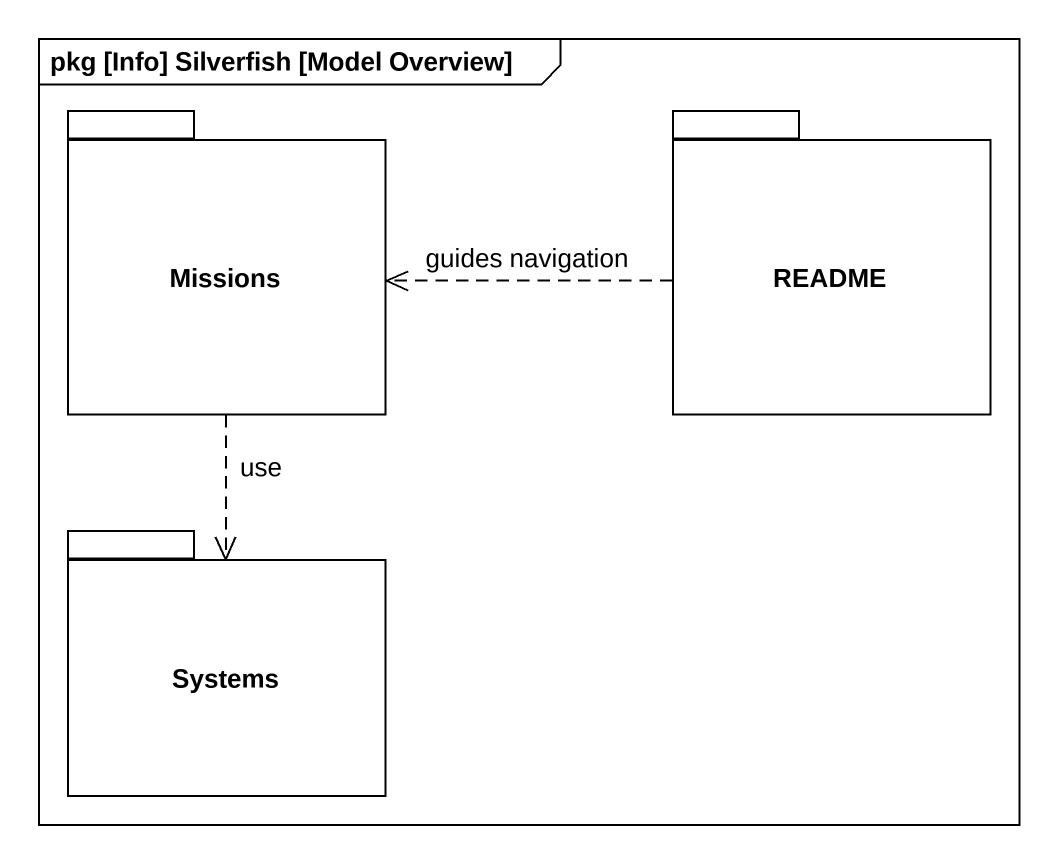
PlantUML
@startuml
mainframe pkg [Info] Silverfish [Model Overview]
package Missions {
}
package README {
}
package Systems {
}
Missions ..> Systems : use
README .left.> Missions : guides navigation
@enduml
